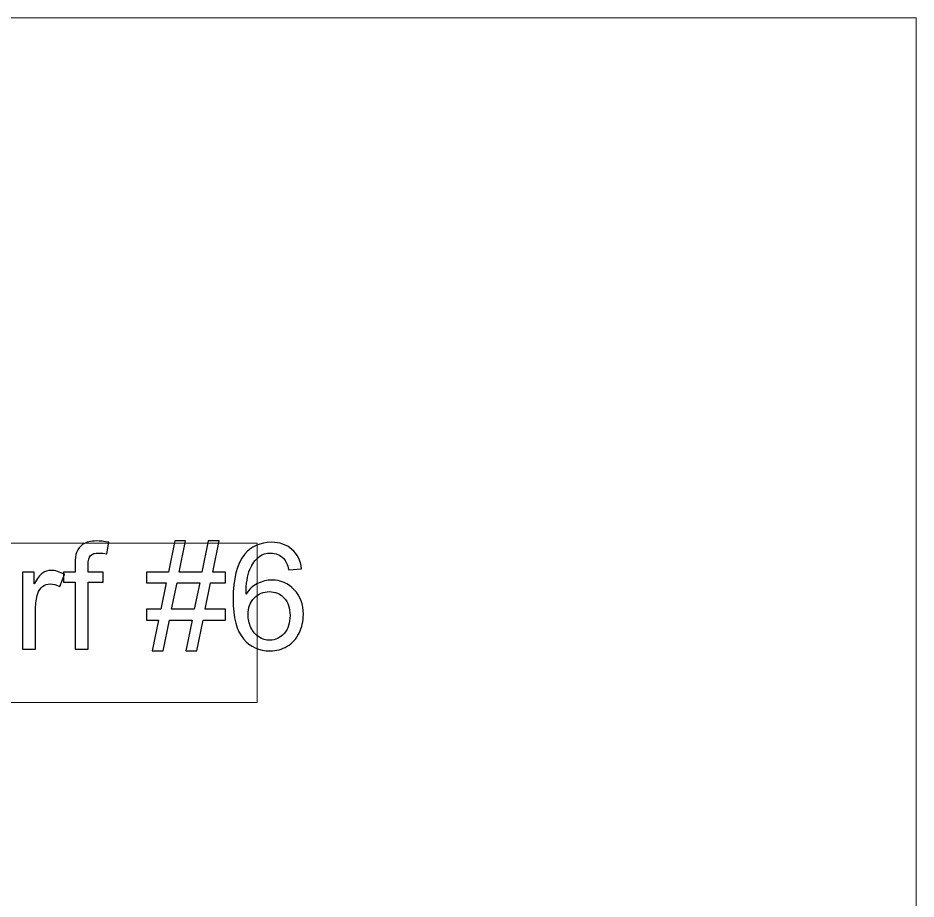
# Model space of a CAD drawing. Header units: centimetres. Extents: x -29.7 to 21.6, y -14.4 to 13.7.
# Drawn here: x -23.251 to -19.738, y -3.909 to -0.462 of the extents above; entities that cross this region are included whole.
import ezdxf

# ---------------------------------------------------------------- set-up
doc = ezdxf.new("R2010")
doc.units = ezdxf.units.CM
doc.header["$MEASUREMENT"] = 0
doc.layers.add('Layer 1', color=7, linetype='Continuous')

msp = doc.modelspace()

# ---------------------------------------------------------------- linework, layer by layer
at = {"layer": 'Layer 1', "color": 1, "lineweight": 9}
for points, knots in [([(-29.70796, -4.44965), (-29.70796, -4.44965), (-29.70796, -0.46166), (-29.70796, -0.46166), (-29.70796, -0.46166), (-29.70796, -0.46166), (-19.73801, -0.46166), (-19.73801, -0.46166), (-19.73801, -0.46166), (-19.73801, -0.46166), (-19.73801, -4.44965), (-19.73801, -4.44965)], [0, 0, 0, 0, 0.25, 0.25, 0.25, 0.25, 0.5, 0.5, 0.5, 0.5, 1, 1, 1, 1]), ([(-22.31589, -3.14012), (-22.31589, -3.14012), (-26.79153, -3.14012), (-26.79153, -3.14012), (-26.79153, -3.14012), (-26.79153, -3.14012), (-26.79153, -2.51611), (-26.79153, -2.51611), (-26.79153, -2.51611), (-26.79153, -2.51611), (-22.31589, -2.51611), (-22.31589, -2.51611), (-22.31589, -2.51611), (-22.31589, -2.51611), (-22.31589, -3.14012), (-22.31589, -3.14012)], [0, 0, 0, 0, 0.2, 0.2, 0.2, 0.2, 0.4, 0.4, 0.4, 0.4, 0.6, 0.6, 0.6, 0.6, 1, 1, 1, 1]), ([(-22.31589, -3.14012), (-22.31589, -3.14012), (-26.79153, -3.14012), (-26.79153, -3.14012), (-26.79153, -3.14012), (-26.79153, -3.14012), (-26.79153, -2.51611), (-26.79153, -2.51611), (-26.79153, -2.51611), (-26.79153, -2.51611), (-22.31589, -2.51611), (-22.31589, -2.51611), (-22.31589, -2.51611), (-22.31589, -2.51611), (-22.31589, -3.14012), (-22.31589, -3.14012)], [0, 0, 0, 0, 0.2, 0.2, 0.2, 0.2, 0.4, 0.4, 0.4, 0.4, 0.6, 0.6, 0.6, 0.6, 1, 1, 1, 1]), ([(-23.02724, -2.93103), (-23.02724, -2.93103), (-23.02724, -2.66894), (-23.02724, -2.66894), (-23.02724, -2.66894), (-23.02724, -2.66894), (-23.07257, -2.66894), (-23.07257, -2.66894), (-23.07257, -2.66894), (-23.07257, -2.66894), (-23.07257, -2.62943), (-23.07257, -2.62943), (-23.07257, -2.62943), (-23.07257, -2.62943), (-23.02724, -2.62943), (-23.02724, -2.62943), (-23.02724, -2.62943), (-23.02724, -2.62943), (-23.02724, -2.59747), (-23.02724, -2.59747), (-23.02724, -2.59747), (-23.02724, -2.57722), (-23.0255, -2.56221), (-23.02192, -2.55243), (-23.02192, -2.55243), (-23.01698, -2.53926), (-23.00845, -2.52851), (-22.99606, -2.52028), (-22.99606, -2.52028), (-22.98376, -2.51204), (-22.96642, -2.50797), (-22.94414, -2.50797), (-22.94414, -2.50797), (-22.92971, -2.50797), (-22.91383, -2.50972), (-22.89639, -2.51311), (-22.89639, -2.51311), (-22.89639, -2.51311), (-22.90405, -2.55785), (-22.90405, -2.55785), (-22.90405, -2.55785), (-22.9147, -2.55601), (-22.92467, -2.55505), (-22.93417, -2.55505), (-22.93417, -2.55505), (-22.94966, -2.55505), (-22.96061, -2.55834), (-22.9671, -2.56492), (-22.9671, -2.56492), (-22.97349, -2.57151), (-22.97669, -2.58381), (-22.97669, -2.60183), (-22.97669, -2.60183), (-22.97669, -2.60183), (-22.97669, -2.62943), (-22.97669, -2.62943), (-22.97669, -2.62943), (-22.97669, -2.62943), (-22.91799, -2.62943), (-22.91799, -2.62943), (-22.91799, -2.62943), (-22.91799, -2.62943), (-22.91799, -2.66894), (-22.91799, -2.66894), (-22.91799, -2.66894), (-22.91799, -2.66894), (-22.9761, -2.66894), (-22.9761, -2.66894), (-22.9761, -2.66894), (-22.9761, -2.66894), (-22.9761, -2.93103), (-22.9761, -2.93103), (-22.9761, -2.93103), (-22.9761, -2.93103), (-23.02724, -2.93103), (-23.02724, -2.93103)], [0, 0, 0, 0, 0.05, 0.05, 0.05, 0.05, 0.1, 0.1, 0.1, 0.1, 0.15, 0.15, 0.15, 0.15, 0.2, 0.2, 0.2, 0.2, 0.25, 0.25, 0.25, 0.25, 0.3, 0.3, 0.3, 0.3, 0.35, 0.35, 0.35, 0.35, 0.4, 0.4, 0.4, 0.4, 0.45, 0.45, 0.45, 0.45, 0.5, 0.5, 0.5, 0.5, 0.55, 0.55, 0.55, 0.55, 0.6, 0.6, 0.6, 0.6, 0.65, 0.65, 0.65, 0.65, 0.7, 0.7, 0.7, 0.7, 0.75, 0.75, 0.75, 0.75, 0.8, 0.8, 0.8, 0.8, 0.85, 0.85, 0.85, 0.85, 0.9, 0.9, 0.9, 0.9, 1, 1, 1, 1]), ([(-22.72584, -2.938), (-22.72584, -2.938), (-22.70115, -2.81713), (-22.70115, -2.81713), (-22.70115, -2.81713), (-22.70115, -2.81713), (-22.74909, -2.81713), (-22.74909, -2.81713), (-22.74909, -2.81713), (-22.74909, -2.81713), (-22.74909, -2.77471), (-22.74909, -2.77471), (-22.74909, -2.77471), (-22.74909, -2.77471), (-22.69253, -2.77471), (-22.69253, -2.77471), (-22.69253, -2.77471), (-22.69253, -2.77471), (-22.67151, -2.67185), (-22.67151, -2.67185), (-22.67151, -2.67185), (-22.67151, -2.67185), (-22.74909, -2.67185), (-22.74909, -2.67185), (-22.74909, -2.67185), (-22.74909, -2.67185), (-22.74909, -2.62943), (-22.74909, -2.62943), (-22.74909, -2.62943), (-22.74909, -2.62943), (-22.66289, -2.62943), (-22.66289, -2.62943), (-22.66289, -2.62943), (-22.66289, -2.62943), (-22.63809, -2.50797), (-22.63809, -2.50797), (-22.63809, -2.50797), (-22.63809, -2.50797), (-22.59548, -2.50797), (-22.59548, -2.50797), (-22.59548, -2.50797), (-22.59548, -2.50797), (-22.62027, -2.62943), (-22.62027, -2.62943), (-22.62027, -2.62943), (-22.62027, -2.62943), (-22.53165, -2.62943), (-22.53165, -2.62943), (-22.53165, -2.62943), (-22.53165, -2.62943), (-22.50686, -2.50797), (-22.50686, -2.50797), (-22.50686, -2.50797), (-22.50686, -2.50797), (-22.46434, -2.50797), (-22.46434, -2.50797), (-22.46434, -2.50797), (-22.46434, -2.50797), (-22.48913, -2.62943), (-22.48913, -2.62943), (-22.48913, -2.62943), (-22.48913, -2.62943), (-22.43993, -2.62943), (-22.43993, -2.62943), (-22.43993, -2.62943), (-22.43993, -2.62943), (-22.43993, -2.67185), (-22.43993, -2.67185), (-22.43993, -2.67185), (-22.43993, -2.67185), (-22.49775, -2.67185), (-22.49775, -2.67185), (-22.49775, -2.67185), (-22.49775, -2.67185), (-22.51877, -2.77471), (-22.51877, -2.77471), (-22.51877, -2.77471), (-22.51877, -2.77471), (-22.43993, -2.77471), (-22.43993, -2.77471), (-22.43993, -2.77471), (-22.43993, -2.77471), (-22.43993, -2.81713), (-22.43993, -2.81713), (-22.43993, -2.81713), (-22.43993, -2.81713), (-22.52739, -2.81713), (-22.52739, -2.81713), (-22.52739, -2.81713), (-22.52739, -2.81713), (-22.55209, -2.938), (-22.55209, -2.938), (-22.55209, -2.938), (-22.55209, -2.938), (-22.5947, -2.938), (-22.5947, -2.938), (-22.5947, -2.938), (-22.5947, -2.938), (-22.57001, -2.81713), (-22.57001, -2.81713), (-22.57001, -2.81713), (-22.57001, -2.81713), (-22.65863, -2.81713), (-22.65863, -2.81713), (-22.65863, -2.81713), (-22.65863, -2.81713), (-22.68333, -2.938), (-22.68333, -2.938), (-22.68333, -2.938), (-22.68333, -2.938), (-22.72584, -2.938), (-22.72584, -2.938)], [0, 0, 0, 0, 0.0344828, 0.0344828, 0.0344828, 0.0344828, 0.0689655, 0.0689655, 0.0689655, 0.0689655, 0.1034483, 0.1034483, 0.1034483, 0.1034483, 0.137931, 0.137931, 0.137931, 0.137931, 0.1724138, 0.1724138, 0.1724138, 0.1724138, 0.2068966, 0.2068966, 0.2068966, 0.2068966, 0.2413793, 0.2413793, 0.2413793, 0.2413793, 0.2758621, 0.2758621, 0.2758621, 0.2758621, 0.3103448, 0.3103448, 0.3103448, 0.3103448, 0.3448276, 0.3448276, 0.3448276, 0.3448276, 0.3793103, 0.3793103, 0.3793103, 0.3793103, 0.4137931, 0.4137931, 0.4137931, 0.4137931, 0.4482759, 0.4482759, 0.4482759, 0.4482759, 0.4827586, 0.4827586, 0.4827586, 0.4827586, 0.5172414, 0.5172414, 0.5172414, 0.5172414, 0.5517241, 0.5517241, 0.5517241, 0.5517241, 0.5862069, 0.5862069, 0.5862069, 0.5862069, 0.6206897, 0.6206897, 0.6206897, 0.6206897, 0.6551724, 0.6551724, 0.6551724, 0.6551724, 0.6896552, 0.6896552, 0.6896552, 0.6896552, 0.7241379, 0.7241379, 0.7241379, 0.7241379, 0.7586207, 0.7586207, 0.7586207, 0.7586207, 0.7931034, 0.7931034, 0.7931034, 0.7931034, 0.8275862, 0.8275862, 0.8275862, 0.8275862, 0.862069, 0.862069, 0.862069, 0.862069, 0.8965517, 0.8965517, 0.8965517, 0.8965517, 0.9310345, 0.9310345, 0.9310345, 0.9310345, 1, 1, 1, 1]), ([(-22.14172, -2.61664), (-22.14172, -2.61664), (-22.19228, -2.62071), (-22.19228, -2.62071), (-22.19228, -2.62071), (-22.19683, -2.60066), (-22.20332, -2.58604), (-22.21175, -2.57693), (-22.21175, -2.57693), (-22.2256, -2.56231), (-22.24274, -2.55505), (-22.26308, -2.55505), (-22.26308, -2.55505), (-22.27945, -2.55505), (-22.29397, -2.5596), (-22.30647, -2.5687), (-22.30647, -2.5687), (-22.32255, -2.58042), (-22.33514, -2.59747), (-22.34453, -2.61994), (-22.34453, -2.61994), (-22.35383, -2.6425), (-22.35867, -2.67456), (-22.35906, -2.71611), (-22.35906, -2.71611), (-22.34676, -2.69742), (-22.33165, -2.68347), (-22.31383, -2.67447), (-22.31383, -2.67447), (-22.29601, -2.66536), (-22.27741, -2.66081), (-22.25785, -2.66081), (-22.25785, -2.66081), (-22.22376, -2.66081), (-22.1947, -2.6734), (-22.17068, -2.69849), (-22.17068, -2.69849), (-22.14676, -2.72357), (-22.13475, -2.75592), (-22.13475, -2.79573), (-22.13475, -2.79573), (-22.13475, -2.82188), (-22.14037, -2.84609), (-22.1516, -2.86856), (-22.1516, -2.86856), (-22.16293, -2.89103), (-22.17833, -2.90817), (-22.19809, -2.92009), (-22.19809, -2.92009), (-22.21775, -2.932), (-22.24012, -2.938), (-22.26511, -2.938), (-22.26511, -2.938), (-22.30763, -2.938), (-22.3424, -2.92231), (-22.36933, -2.89103), (-22.36933, -2.89103), (-22.39615, -2.85975), (-22.40962, -2.80812), (-22.40962, -2.73626), (-22.40962, -2.73626), (-22.40962, -2.65587), (-22.3947, -2.59737), (-22.36497, -2.56086), (-22.36497, -2.56086), (-22.33901, -2.52909), (-22.30405, -2.5132), (-22.25998, -2.5132), (-22.25998, -2.5132), (-22.22724, -2.5132), (-22.20032, -2.52241), (-22.1794, -2.54071), (-22.1794, -2.54071), (-22.15848, -2.55902), (-22.14589, -2.5843), (-22.14172, -2.61664)], [0, 0, 0, 0, 0.05, 0.05, 0.05, 0.05, 0.1, 0.1, 0.1, 0.1, 0.15, 0.15, 0.15, 0.15, 0.2, 0.2, 0.2, 0.2, 0.25, 0.25, 0.25, 0.25, 0.3, 0.3, 0.3, 0.3, 0.35, 0.35, 0.35, 0.35, 0.4, 0.4, 0.4, 0.4, 0.45, 0.45, 0.45, 0.45, 0.5, 0.5, 0.5, 0.5, 0.55, 0.55, 0.55, 0.55, 0.6, 0.6, 0.6, 0.6, 0.65, 0.65, 0.65, 0.65, 0.7, 0.7, 0.7, 0.7, 0.75, 0.75, 0.75, 0.75, 0.8, 0.8, 0.8, 0.8, 0.85, 0.85, 0.85, 0.85, 0.9, 0.9, 0.9, 0.9, 1, 1, 1, 1]), ([(-23.23354, -2.93103), (-23.23354, -2.93103), (-23.23354, -2.62943), (-23.23354, -2.62943), (-23.23354, -2.62943), (-23.23354, -2.62943), (-23.18763, -2.62943), (-23.18763, -2.62943), (-23.18763, -2.62943), (-23.18763, -2.62943), (-23.18763, -2.67563), (-23.18763, -2.67563), (-23.18763, -2.67563), (-23.17591, -2.65422), (-23.16506, -2.64008), (-23.15509, -2.6333), (-23.15509, -2.6333), (-23.14511, -2.62643), (-23.13417, -2.62304), (-23.12225, -2.62304), (-23.12225, -2.62304), (-23.10501, -2.62304), (-23.08748, -2.62846), (-23.06966, -2.63921), (-23.06966, -2.63921), (-23.06966, -2.63921), (-23.08787, -2.68638), (-23.08787, -2.68638), (-23.08787, -2.68638), (-23.10027, -2.67941), (-23.11266, -2.67592), (-23.12506, -2.67592), (-23.12506, -2.67592), (-23.1362, -2.67592), (-23.14618, -2.67931), (-23.15499, -2.68599), (-23.15499, -2.68599), (-23.1638, -2.69267), (-23.1701, -2.70197), (-23.17388, -2.71388), (-23.17388, -2.71388), (-23.17959, -2.732), (-23.1824, -2.75185), (-23.1824, -2.77345), (-23.1824, -2.77345), (-23.1824, -2.77345), (-23.1824, -2.93103), (-23.1824, -2.93103), (-23.1824, -2.93103), (-23.1824, -2.93103), (-23.23354, -2.93103), (-23.23354, -2.93103)], [0, 0, 0, 0, 0.0714286, 0.0714286, 0.0714286, 0.0714286, 0.1428571, 0.1428571, 0.1428571, 0.1428571, 0.2142857, 0.2142857, 0.2142857, 0.2142857, 0.2857143, 0.2857143, 0.2857143, 0.2857143, 0.3571429, 0.3571429, 0.3571429, 0.3571429, 0.4285714, 0.4285714, 0.4285714, 0.4285714, 0.5, 0.5, 0.5, 0.5, 0.5714286, 0.5714286, 0.5714286, 0.5714286, 0.6428571, 0.6428571, 0.6428571, 0.6428571, 0.7142857, 0.7142857, 0.7142857, 0.7142857, 0.7857143, 0.7857143, 0.7857143, 0.7857143, 0.8571429, 0.8571429, 0.8571429, 0.8571429, 1, 1, 1, 1]), ([(-22.65001, -2.77471), (-22.65001, -2.77471), (-22.56139, -2.77471), (-22.56139, -2.77471), (-22.56139, -2.77471), (-22.56139, -2.77471), (-22.54037, -2.67185), (-22.54037, -2.67185), (-22.54037, -2.67185), (-22.54037, -2.67185), (-22.62899, -2.67185), (-22.62899, -2.67185), (-22.62899, -2.67185), (-22.62899, -2.67185), (-22.65001, -2.77471), (-22.65001, -2.77471)], [0, 0, 0, 0, 0.2, 0.2, 0.2, 0.2, 0.4, 0.4, 0.4, 0.4, 0.6, 0.6, 0.6, 0.6, 1, 1, 1, 1]), ([(-22.35092, -2.79621), (-22.35092, -2.81384), (-22.34715, -2.83069), (-22.33969, -2.84677), (-22.33969, -2.84677), (-22.33223, -2.86285), (-22.32177, -2.87505), (-22.3085, -2.88348), (-22.3085, -2.88348), (-22.29514, -2.8919), (-22.281, -2.89616), (-22.26598, -2.89616), (-22.26598, -2.89616), (-22.24419, -2.89616), (-22.2256, -2.88745), (-22.2102, -2.87001), (-22.2102, -2.87001), (-22.1948, -2.85258), (-22.18705, -2.82895), (-22.18705, -2.79902), (-22.18705, -2.79902), (-22.18705, -2.77025), (-22.1947, -2.74759), (-22.20991, -2.73103), (-22.20991, -2.73103), (-22.22511, -2.71447), (-22.24448, -2.70614), (-22.26802, -2.70614), (-22.26802, -2.70614), (-22.29107, -2.70614), (-22.31073, -2.71447), (-22.32681, -2.73103), (-22.32681, -2.73103), (-22.34289, -2.74759), (-22.35092, -2.76928), (-22.35092, -2.79621)], [0, 0, 0, 0, 0.1, 0.1, 0.1, 0.1, 0.2, 0.2, 0.2, 0.2, 0.3, 0.3, 0.3, 0.3, 0.4, 0.4, 0.4, 0.4, 0.5, 0.5, 0.5, 0.5, 0.6, 0.6, 0.6, 0.6, 0.7, 0.7, 0.7, 0.7, 0.8, 0.8, 0.8, 0.8, 1, 1, 1, 1])]:
    msp.add_open_spline(points, degree=3, knots=knots, dxfattribs=at)
at = {"layer": 'Layer 1', "color": 250}
for points, knots in [([(-23.02724, -2.93103), (-23.02724, -2.93103), (-23.02724, -2.66894), (-23.02724, -2.66894), (-23.02724, -2.66894), (-23.02724, -2.66894), (-23.07257, -2.66894), (-23.07257, -2.66894), (-23.07257, -2.66894), (-23.07257, -2.66894), (-23.07257, -2.62943), (-23.07257, -2.62943), (-23.07257, -2.62943), (-23.07257, -2.62943), (-23.02724, -2.62943), (-23.02724, -2.62943), (-23.02724, -2.62943), (-23.02724, -2.62943), (-23.02724, -2.59747), (-23.02724, -2.59747), (-23.02724, -2.59747), (-23.02724, -2.57722), (-23.0255, -2.56221), (-23.02192, -2.55243), (-23.02192, -2.55243), (-23.01698, -2.53926), (-23.00845, -2.52851), (-22.99606, -2.52028), (-22.99606, -2.52028), (-22.98376, -2.51204), (-22.96642, -2.50797), (-22.94414, -2.50797), (-22.94414, -2.50797), (-22.92971, -2.50797), (-22.91383, -2.50972), (-22.89639, -2.51311), (-22.89639, -2.51311), (-22.89639, -2.51311), (-22.90405, -2.55785), (-22.90405, -2.55785), (-22.90405, -2.55785), (-22.9147, -2.55601), (-22.92467, -2.55505), (-22.93417, -2.55505), (-22.93417, -2.55505), (-22.94966, -2.55505), (-22.96061, -2.55834), (-22.9671, -2.56492), (-22.9671, -2.56492), (-22.97349, -2.57151), (-22.97669, -2.58381), (-22.97669, -2.60183), (-22.97669, -2.60183), (-22.97669, -2.60183), (-22.97669, -2.62943), (-22.97669, -2.62943), (-22.97669, -2.62943), (-22.97669, -2.62943), (-22.91799, -2.62943), (-22.91799, -2.62943), (-22.91799, -2.62943), (-22.91799, -2.62943), (-22.91799, -2.66894), (-22.91799, -2.66894), (-22.91799, -2.66894), (-22.91799, -2.66894), (-22.9761, -2.66894), (-22.9761, -2.66894), (-22.9761, -2.66894), (-22.9761, -2.66894), (-22.9761, -2.93103), (-22.9761, -2.93103), (-22.9761, -2.93103), (-22.9761, -2.93103), (-23.02724, -2.93103), (-23.02724, -2.93103)], [0, 0, 0, 0, 0.05, 0.05, 0.05, 0.05, 0.1, 0.1, 0.1, 0.1, 0.15, 0.15, 0.15, 0.15, 0.2, 0.2, 0.2, 0.2, 0.25, 0.25, 0.25, 0.25, 0.3, 0.3, 0.3, 0.3, 0.35, 0.35, 0.35, 0.35, 0.4, 0.4, 0.4, 0.4, 0.45, 0.45, 0.45, 0.45, 0.5, 0.5, 0.5, 0.5, 0.55, 0.55, 0.55, 0.55, 0.6, 0.6, 0.6, 0.6, 0.65, 0.65, 0.65, 0.65, 0.7, 0.7, 0.7, 0.7, 0.75, 0.75, 0.75, 0.75, 0.8, 0.8, 0.8, 0.8, 0.85, 0.85, 0.85, 0.85, 0.9, 0.9, 0.9, 0.9, 1, 1, 1, 1]), ([(-22.72584, -2.938), (-22.72584, -2.938), (-22.70115, -2.81713), (-22.70115, -2.81713), (-22.70115, -2.81713), (-22.70115, -2.81713), (-22.74909, -2.81713), (-22.74909, -2.81713), (-22.74909, -2.81713), (-22.74909, -2.81713), (-22.74909, -2.77471), (-22.74909, -2.77471), (-22.74909, -2.77471), (-22.74909, -2.77471), (-22.69253, -2.77471), (-22.69253, -2.77471), (-22.69253, -2.77471), (-22.69253, -2.77471), (-22.67151, -2.67185), (-22.67151, -2.67185), (-22.67151, -2.67185), (-22.67151, -2.67185), (-22.74909, -2.67185), (-22.74909, -2.67185), (-22.74909, -2.67185), (-22.74909, -2.67185), (-22.74909, -2.62943), (-22.74909, -2.62943), (-22.74909, -2.62943), (-22.74909, -2.62943), (-22.66289, -2.62943), (-22.66289, -2.62943), (-22.66289, -2.62943), (-22.66289, -2.62943), (-22.63809, -2.50797), (-22.63809, -2.50797), (-22.63809, -2.50797), (-22.63809, -2.50797), (-22.59548, -2.50797), (-22.59548, -2.50797), (-22.59548, -2.50797), (-22.59548, -2.50797), (-22.62027, -2.62943), (-22.62027, -2.62943), (-22.62027, -2.62943), (-22.62027, -2.62943), (-22.53165, -2.62943), (-22.53165, -2.62943), (-22.53165, -2.62943), (-22.53165, -2.62943), (-22.50686, -2.50797), (-22.50686, -2.50797), (-22.50686, -2.50797), (-22.50686, -2.50797), (-22.46434, -2.50797), (-22.46434, -2.50797), (-22.46434, -2.50797), (-22.46434, -2.50797), (-22.48913, -2.62943), (-22.48913, -2.62943), (-22.48913, -2.62943), (-22.48913, -2.62943), (-22.43993, -2.62943), (-22.43993, -2.62943), (-22.43993, -2.62943), (-22.43993, -2.62943), (-22.43993, -2.67185), (-22.43993, -2.67185), (-22.43993, -2.67185), (-22.43993, -2.67185), (-22.49775, -2.67185), (-22.49775, -2.67185), (-22.49775, -2.67185), (-22.49775, -2.67185), (-22.51877, -2.77471), (-22.51877, -2.77471), (-22.51877, -2.77471), (-22.51877, -2.77471), (-22.43993, -2.77471), (-22.43993, -2.77471), (-22.43993, -2.77471), (-22.43993, -2.77471), (-22.43993, -2.81713), (-22.43993, -2.81713), (-22.43993, -2.81713), (-22.43993, -2.81713), (-22.52739, -2.81713), (-22.52739, -2.81713), (-22.52739, -2.81713), (-22.52739, -2.81713), (-22.55209, -2.938), (-22.55209, -2.938), (-22.55209, -2.938), (-22.55209, -2.938), (-22.5947, -2.938), (-22.5947, -2.938), (-22.5947, -2.938), (-22.5947, -2.938), (-22.57001, -2.81713), (-22.57001, -2.81713), (-22.57001, -2.81713), (-22.57001, -2.81713), (-22.65863, -2.81713), (-22.65863, -2.81713), (-22.65863, -2.81713), (-22.65863, -2.81713), (-22.68333, -2.938), (-22.68333, -2.938), (-22.68333, -2.938), (-22.68333, -2.938), (-22.72584, -2.938), (-22.72584, -2.938)], [0, 0, 0, 0, 0.0344828, 0.0344828, 0.0344828, 0.0344828, 0.0689655, 0.0689655, 0.0689655, 0.0689655, 0.1034483, 0.1034483, 0.1034483, 0.1034483, 0.137931, 0.137931, 0.137931, 0.137931, 0.1724138, 0.1724138, 0.1724138, 0.1724138, 0.2068966, 0.2068966, 0.2068966, 0.2068966, 0.2413793, 0.2413793, 0.2413793, 0.2413793, 0.2758621, 0.2758621, 0.2758621, 0.2758621, 0.3103448, 0.3103448, 0.3103448, 0.3103448, 0.3448276, 0.3448276, 0.3448276, 0.3448276, 0.3793103, 0.3793103, 0.3793103, 0.3793103, 0.4137931, 0.4137931, 0.4137931, 0.4137931, 0.4482759, 0.4482759, 0.4482759, 0.4482759, 0.4827586, 0.4827586, 0.4827586, 0.4827586, 0.5172414, 0.5172414, 0.5172414, 0.5172414, 0.5517241, 0.5517241, 0.5517241, 0.5517241, 0.5862069, 0.5862069, 0.5862069, 0.5862069, 0.6206897, 0.6206897, 0.6206897, 0.6206897, 0.6551724, 0.6551724, 0.6551724, 0.6551724, 0.6896552, 0.6896552, 0.6896552, 0.6896552, 0.7241379, 0.7241379, 0.7241379, 0.7241379, 0.7586207, 0.7586207, 0.7586207, 0.7586207, 0.7931034, 0.7931034, 0.7931034, 0.7931034, 0.8275862, 0.8275862, 0.8275862, 0.8275862, 0.862069, 0.862069, 0.862069, 0.862069, 0.8965517, 0.8965517, 0.8965517, 0.8965517, 0.9310345, 0.9310345, 0.9310345, 0.9310345, 1, 1, 1, 1]), ([(-22.14172, -2.61664), (-22.14172, -2.61664), (-22.19228, -2.62071), (-22.19228, -2.62071), (-22.19228, -2.62071), (-22.19683, -2.60066), (-22.20332, -2.58604), (-22.21175, -2.57693), (-22.21175, -2.57693), (-22.2256, -2.56231), (-22.24274, -2.55505), (-22.26308, -2.55505), (-22.26308, -2.55505), (-22.27945, -2.55505), (-22.29397, -2.5596), (-22.30647, -2.5687), (-22.30647, -2.5687), (-22.32255, -2.58042), (-22.33514, -2.59747), (-22.34453, -2.61994), (-22.34453, -2.61994), (-22.35383, -2.6425), (-22.35867, -2.67456), (-22.35906, -2.71611), (-22.35906, -2.71611), (-22.34676, -2.69742), (-22.33165, -2.68347), (-22.31383, -2.67447), (-22.31383, -2.67447), (-22.29601, -2.66536), (-22.27741, -2.66081), (-22.25785, -2.66081), (-22.25785, -2.66081), (-22.22376, -2.66081), (-22.1947, -2.6734), (-22.17068, -2.69849), (-22.17068, -2.69849), (-22.14676, -2.72357), (-22.13475, -2.75592), (-22.13475, -2.79573), (-22.13475, -2.79573), (-22.13475, -2.82188), (-22.14037, -2.84609), (-22.1516, -2.86856), (-22.1516, -2.86856), (-22.16293, -2.89103), (-22.17833, -2.90817), (-22.19809, -2.92009), (-22.19809, -2.92009), (-22.21775, -2.932), (-22.24012, -2.938), (-22.26511, -2.938), (-22.26511, -2.938), (-22.30763, -2.938), (-22.3424, -2.92231), (-22.36933, -2.89103), (-22.36933, -2.89103), (-22.39615, -2.85975), (-22.40962, -2.80812), (-22.40962, -2.73626), (-22.40962, -2.73626), (-22.40962, -2.65587), (-22.3947, -2.59737), (-22.36497, -2.56086), (-22.36497, -2.56086), (-22.33901, -2.52909), (-22.30405, -2.5132), (-22.25998, -2.5132), (-22.25998, -2.5132), (-22.22724, -2.5132), (-22.20032, -2.52241), (-22.1794, -2.54071), (-22.1794, -2.54071), (-22.15848, -2.55902), (-22.14589, -2.5843), (-22.14172, -2.61664)], [0, 0, 0, 0, 0.05, 0.05, 0.05, 0.05, 0.1, 0.1, 0.1, 0.1, 0.15, 0.15, 0.15, 0.15, 0.2, 0.2, 0.2, 0.2, 0.25, 0.25, 0.25, 0.25, 0.3, 0.3, 0.3, 0.3, 0.35, 0.35, 0.35, 0.35, 0.4, 0.4, 0.4, 0.4, 0.45, 0.45, 0.45, 0.45, 0.5, 0.5, 0.5, 0.5, 0.55, 0.55, 0.55, 0.55, 0.6, 0.6, 0.6, 0.6, 0.65, 0.65, 0.65, 0.65, 0.7, 0.7, 0.7, 0.7, 0.75, 0.75, 0.75, 0.75, 0.8, 0.8, 0.8, 0.8, 0.85, 0.85, 0.85, 0.85, 0.9, 0.9, 0.9, 0.9, 1, 1, 1, 1]), ([(-23.23354, -2.93103), (-23.23354, -2.93103), (-23.23354, -2.62943), (-23.23354, -2.62943), (-23.23354, -2.62943), (-23.23354, -2.62943), (-23.18763, -2.62943), (-23.18763, -2.62943), (-23.18763, -2.62943), (-23.18763, -2.62943), (-23.18763, -2.67563), (-23.18763, -2.67563), (-23.18763, -2.67563), (-23.17591, -2.65422), (-23.16506, -2.64008), (-23.15509, -2.6333), (-23.15509, -2.6333), (-23.14511, -2.62643), (-23.13417, -2.62304), (-23.12225, -2.62304), (-23.12225, -2.62304), (-23.10501, -2.62304), (-23.08748, -2.62846), (-23.06966, -2.63921), (-23.06966, -2.63921), (-23.06966, -2.63921), (-23.08787, -2.68638), (-23.08787, -2.68638), (-23.08787, -2.68638), (-23.10027, -2.67941), (-23.11266, -2.67592), (-23.12506, -2.67592), (-23.12506, -2.67592), (-23.1362, -2.67592), (-23.14618, -2.67931), (-23.15499, -2.68599), (-23.15499, -2.68599), (-23.1638, -2.69267), (-23.1701, -2.70197), (-23.17388, -2.71388), (-23.17388, -2.71388), (-23.17959, -2.732), (-23.1824, -2.75185), (-23.1824, -2.77345), (-23.1824, -2.77345), (-23.1824, -2.77345), (-23.1824, -2.93103), (-23.1824, -2.93103), (-23.1824, -2.93103), (-23.1824, -2.93103), (-23.23354, -2.93103), (-23.23354, -2.93103)], [0, 0, 0, 0, 0.0714286, 0.0714286, 0.0714286, 0.0714286, 0.1428571, 0.1428571, 0.1428571, 0.1428571, 0.2142857, 0.2142857, 0.2142857, 0.2142857, 0.2857143, 0.2857143, 0.2857143, 0.2857143, 0.3571429, 0.3571429, 0.3571429, 0.3571429, 0.4285714, 0.4285714, 0.4285714, 0.4285714, 0.5, 0.5, 0.5, 0.5, 0.5714286, 0.5714286, 0.5714286, 0.5714286, 0.6428571, 0.6428571, 0.6428571, 0.6428571, 0.7142857, 0.7142857, 0.7142857, 0.7142857, 0.7857143, 0.7857143, 0.7857143, 0.7857143, 0.8571429, 0.8571429, 0.8571429, 0.8571429, 1, 1, 1, 1]), ([(-22.65001, -2.77471), (-22.65001, -2.77471), (-22.56139, -2.77471), (-22.56139, -2.77471), (-22.56139, -2.77471), (-22.56139, -2.77471), (-22.54037, -2.67185), (-22.54037, -2.67185), (-22.54037, -2.67185), (-22.54037, -2.67185), (-22.62899, -2.67185), (-22.62899, -2.67185), (-22.62899, -2.67185), (-22.62899, -2.67185), (-22.65001, -2.77471), (-22.65001, -2.77471)], [0, 0, 0, 0, 0.2, 0.2, 0.2, 0.2, 0.4, 0.4, 0.4, 0.4, 0.6, 0.6, 0.6, 0.6, 1, 1, 1, 1]), ([(-22.35092, -2.79621), (-22.35092, -2.81384), (-22.34715, -2.83069), (-22.33969, -2.84677), (-22.33969, -2.84677), (-22.33223, -2.86285), (-22.32177, -2.87505), (-22.3085, -2.88348), (-22.3085, -2.88348), (-22.29514, -2.8919), (-22.281, -2.89616), (-22.26598, -2.89616), (-22.26598, -2.89616), (-22.24419, -2.89616), (-22.2256, -2.88745), (-22.2102, -2.87001), (-22.2102, -2.87001), (-22.1948, -2.85258), (-22.18705, -2.82895), (-22.18705, -2.79902), (-22.18705, -2.79902), (-22.18705, -2.77025), (-22.1947, -2.74759), (-22.20991, -2.73103), (-22.20991, -2.73103), (-22.22511, -2.71447), (-22.24448, -2.70614), (-22.26802, -2.70614), (-22.26802, -2.70614), (-22.29107, -2.70614), (-22.31073, -2.71447), (-22.32681, -2.73103), (-22.32681, -2.73103), (-22.34289, -2.74759), (-22.35092, -2.76928), (-22.35092, -2.79621)], [0, 0, 0, 0, 0.1, 0.1, 0.1, 0.1, 0.2, 0.2, 0.2, 0.2, 0.3, 0.3, 0.3, 0.3, 0.4, 0.4, 0.4, 0.4, 0.5, 0.5, 0.5, 0.5, 0.6, 0.6, 0.6, 0.6, 0.7, 0.7, 0.7, 0.7, 0.8, 0.8, 0.8, 0.8, 1, 1, 1, 1])]:
    msp.add_open_spline(points, degree=3, knots=knots, dxfattribs=at)

doc.saveas('drawing.dxf')
